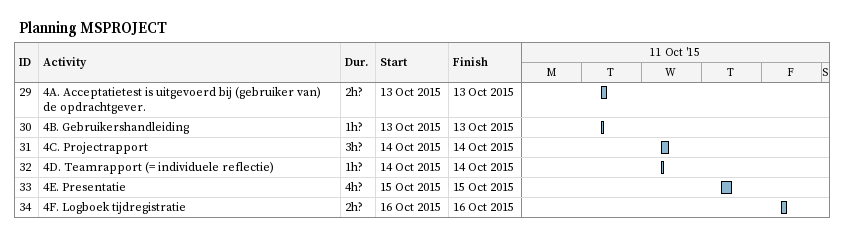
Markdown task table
Planning MSPROJECT

| ID | Task | Duration | Start | Finish |
|---|---|---|---|---|
| 29 | 4A. Acceptatietest is uitgevoerd bij (gebruiker van) de opdrachtgever. | 2h? | 2015-10-13 | 2015-10-13 |
| 30 | 4B. Gebruikershandleiding | 1h? | 2015-10-13 | 2015-10-13 |
| 31 | 4C. Projectrapport | 3h? | 2015-10-14 | 2015-10-14 |
| 32 | 4D. Teamrapport (= individuele reflectie) | 1h? | 2015-10-14 | 2015-10-14 |
| 33 | 4E. Presentatie | 4h? | 2015-10-15 | 2015-10-15 |
| 34 | 4F. Logboek tijdregistratie | 2h? | 2015-10-16 | 2015-10-16 |
